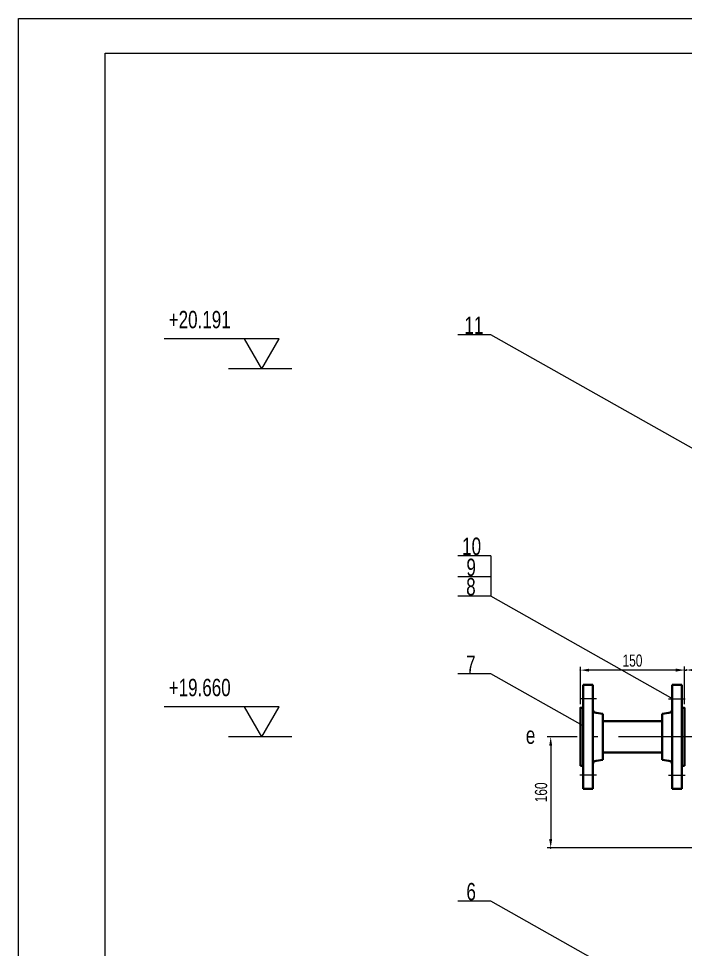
# Model space of a CAD drawing. Header units: millimetres. Extents: x -994 to 3211, y 1613 to 7558.
# Drawn here: x -994 to -33, y 6216 to 7558 of the extents above; entities that cross this region are included whole.
import ezdxf

# ---------------------------------------------------------------- set-up
doc = ezdxf.new("R2010")
doc.units = ezdxf.units.MM
doc.header["$LTSCALE"] = 10
doc.linetypes.add('ACAD_ISO10W100', pattern=[18.7, 12, -3, 0.7, -3])
for name, color, linetype, lineweight in [('中心线', 1, 'ACAD_ISO10W100', 18), ('实线层', 2, 'Continuous', 35), ('标注', 7, 'Continuous', 18), ('细实线', 7, 'Continuous', 18)]:
    doc.layers.add(name, color=color, linetype=linetype, lineweight=lineweight)
doc.styles.add('HGCAD', font='HGCAD.SHX', dxfattribs={"width": 0.75, "bigfont": 'HZTXT.SHX'})
doc.dimstyles.new('HGCAD$0', dxfattribs={"dimtxt": 3.5, "dimasz": 2.5, "dimexe": 1, "dimexo": 1, "dimgap": 1, "dimtad": 1, "dimdec": 1, "dimdsep": 46, "dimtxsty": 'HGCAD', "dimcen": 0, "dimclrd": 130, "dimclre": 130, "dimclrt": 3, "dimadec": 1, "dimazin": 0, "dimtfac": 0.714286, "dimtmove": 0, "dimatfit": 1, "dimfxl": 0, "dimtzin": 0, "dimlwd": -1, "dimlwe": -1, "dimarcsym": 0})

# ---------------------------------------------------------------- blocks, each defined once
blk = doc.blocks.new('HGCAD#HGTFTK~A0Z~HGCAD图框')
at = {"layer": '细实线', "color": 7}
blk.add_lwpolyline([(10, -10), (-831, -10), (-831, 1179), (10, 1179)], close=True, dxfattribs=at)
at = {"layer": '细实线', "color": 2}
blk.add_lwpolyline([(0, 0), (-806, 0), (-806, 1169), (0, 1169)], close=True, dxfattribs=at)
blk = doc.blocks.new('*D48')
at = {"color": 0, "ltscale": 5}
for p in [(-183.8, 6618.2), (-183.8, 6564), (-33.8, 6564)]:
    blk.add_point(p, dxfattribs=at)
at = {"layer": '标注', "color": 130, "ltscale": 5}
for p, q in [((-183.8, 6569), (-183.8, 6623.2)), ((-33.8, 6569), (-33.8, 6623.2))]:
    blk.add_line(p, q, dxfattribs=at)
at = {"layer": '标注', "color": 4, "ltscale": 5}
blk.add_line((-46.3, 6618.2), (-171.3, 6618.2), dxfattribs=at)
for points in [[(-171.3, 6620.3), (-171.3, 6616.1), (-183.8, 6618.2)], [(-46.3, 6620.3), (-46.3, 6616.1), (-33.8, 6618.2)]]:
    blk.add_solid(points, dxfattribs=at)
at = {"layer": '标注', "color": 3, "ltscale": 5, "insert": (-108.8, 6631.9), "char_height": 17.5, "attachment_point": 5, "style": 'HGCAD', "bg_fill": 3, "box_fill_scale": 1.1, "bg_fill_color": 256, "bg_fill_true_color": 13158600, "bg_fill_transparency": 372}
blk.add_mtext('150', dxfattribs=at)
blk = doc.blocks.new('*D49')
at = {"color": 0, "ltscale": 5}
for p in [(-33.8, 6618.2), (-31.3, 6618.4), (-31.3, 6618.4)]:
    blk.add_point(p, dxfattribs=at)
at = {"layer": '标注', "color": 4, "ltscale": 5}
for p, q in [((-46.3, 6618.4), (-58.8, 6618.4)), ((-33.8, 6618.4), (-31.3, 6618.4)), ((-18.8, 6618.4), (25.9, 6618.4))]:
    blk.add_line(p, q, dxfattribs=at)
at = {"layer": '标注', "color": 130, "ltscale": 5}
blk.add_line((-33.8, 6623.2), (-33.8, 6623.4), dxfattribs=at)
at = {"layer": '标注', "color": 4, "ltscale": 5}
for points in [[(-46.3, 6620.5), (-46.3, 6616.3), (-33.8, 6618.4)], [(-18.8, 6620.5), (-18.8, 6616.3), (-31.3, 6618.4)]]:
    blk.add_solid(points, dxfattribs=at)
at = {"layer": '标注', "color": 3, "ltscale": 5, "insert": (9.8, 6632.1), "char_height": 17.5, "attachment_point": 5, "style": 'HGCAD', "bg_fill": 3, "box_fill_scale": 1.1, "bg_fill_color": 256, "bg_fill_true_color": 13158600, "bg_fill_transparency": 637}
blk.add_mtext('2.5', dxfattribs=at)
blk = doc.blocks.new('*D50')
at = {"color": 0, "ltscale": 5}
for p in [(-183.8, 6522), (-226.8, 6362), (69.2, 6362)]:
    blk.add_point(p, dxfattribs=at)
at = {"layer": '标注', "color": 130, "ltscale": 5}
for p, q in [((-188.8, 6522), (-231.8, 6522)), ((64.2, 6362), (-231.8, 6362))]:
    blk.add_line(p, q, dxfattribs=at)
at = {"layer": '标注', "color": 4, "ltscale": 5}
blk.add_line((-226.8, 6509.5), (-226.8, 6374.5), dxfattribs=at)
for points in [[(-228.9, 6509.5), (-224.7, 6509.5), (-226.8, 6522)], [(-228.9, 6374.5), (-224.7, 6374.5), (-226.8, 6362)]]:
    blk.add_solid(points, dxfattribs=at)
at = {"layer": '标注', "color": 3, "ltscale": 5, "insert": (-240.6, 6442), "char_height": 17.5, "attachment_point": 5, "rotation": 90, "style": 'HGCAD', "bg_fill": 3, "box_fill_scale": 1.1, "bg_fill_color": 256, "bg_fill_true_color": 13158600, "bg_fill_transparency": 487}
blk.add_mtext('160', dxfattribs=at)

msp = doc.modelspace()

# ---------------------------------------------------------------- linework, layer by layer
at = {"layer": '中心线', "color": 1, "linetype": 'ACAD_ISO10W100'}
for p, q in [((-160.77, 6577.02), (-184.77, 6577.02)), ((-56.77, 6577.02), (-32.77, 6577.02)), ((-160.77, 6467.02), (-184.77, 6467.02)), ((-56.77, 6467.02), (-32.77, 6467.02))]:
    msp.add_line(p, q, dxfattribs=at)
at = {"layer": '中心线'}
msp.add_line((365.08, 6522.02), (-200.81, 6522.02), dxfattribs=at)
at = {"layer": '实线层'}
for p, q in [((-165.77, 6597.02), (-179.77, 6597.02)), ((-179.77, 6597.02), (-179.77, 6480.02)), ((-165.77, 6597.02), (-165.77, 6482.6)), ((-51.77, 6597.02), (-37.77, 6597.02)), ((-51.77, 6597.02), (-51.77, 6482.6)), ((-37.77, 6597.02), (-37.77, 6480.02)), ((-183.77, 6564.02), (-183.77, 6480.02)), ((-179.77, 6564.02), (-183.77, 6564.02)), ((-183.77, 6564.02), (-183.77, 6480.02)), ((-37.77, 6564.02), (-33.77, 6564.02)), ((-33.77, 6564.02), (-33.77, 6480.02)), ((-33.77, 6564.02), (-33.77, 6480.02)), ((-151.77, 6555.3), (-161.38, 6556.48)), ((-151.77, 6555.3), (-151.77, 6488.74)), ((-65.77, 6555.3), (-56.16, 6556.48)), ((-65.77, 6555.3), (-65.77, 6488.74)), ((-65.77, 6544.52), (-151.77, 6544.52)), ((-65.77, 6499.52), (-151.77, 6499.52)), ((-165.77, 6447.02), (-165.77, 6482.6)), ((-151.77, 6488.74), (-161.38, 6487.56)), ((-65.77, 6488.74), (-56.16, 6487.56)), ((-51.77, 6447.02), (-51.77, 6482.6)), ((-179.77, 6480.02), (-183.77, 6480.02)), ((-179.77, 6447.02), (-179.77, 6480.02)), ((-37.77, 6447.02), (-37.77, 6480.02)), ((-37.77, 6480.02), (-33.77, 6480.02)), ((-165.77, 6447.02), (-179.77, 6447.02)), ((-51.77, 6447.02), (-37.77, 6447.02))]:
    msp.add_line(p, q, dxfattribs=at)
for centre, start, end in [((-160.77, 6561.44), 180, 262.99998), ((-56.77, 6561.44), 277.00002, 0), ((-160.77, 6482.6), 97.00002, 180), ((-56.77, 6482.6), 0, 82.99998)]:
    msp.add_arc(centre, 5, start, end, dxfattribs=at)
at = {"layer": '标注', "ltscale": 5}
for p, q in [((-312.88, 7101.78), (-360.84, 7101.78)), ((140.59, 6845.7), (-312.88, 7101.78)), ((-618.47, 7095.84), (-784.09, 7095.84)), ((-643.47, 7052.53), (-668.47, 7095.84)), ((-643.47, 7052.53), (-618.47, 7095.84)), ((-600.32, 7052.53), (-691.27, 7052.53)), ((-312.88, 6783.1), (-360.84, 6783.1)), ((-312.88, 6783.1), (-312.88, 6724.82)), ((-312.88, 6752.75), (-360.84, 6752.75)), ((-312.88, 6724.82), (-360.84, 6724.82)), ((-312.88, 6613.04), (-360.84, 6613.04)), ((-618.47, 6565.32), (-784.09, 6565.32)), ((-643.47, 6522.02), (-668.47, 6565.32)), ((-643.47, 6522.02), (-618.47, 6565.32)), ((-600.32, 6522.02), (-691.27, 6522.02)), ((-312.88, 6285.17), (-360.84, 6285.17)), ((122.55, 6039.37), (-312.88, 6285.17))]:
    msp.add_line(p, q, dxfattribs=at)

# ---------------------------------------------------------------- block references
at = {"ltscale": 5, "xscale": 5, "yscale": 5, "zscale": 5}
msp.add_blockref('HGCAD#HGTFTK~A0Z~HGCAD图框', (3160.86, 1662.68), dxfattribs=at)

# ---------------------------------------------------------------- texts
at = {"layer": '标注', "ltscale": 5, "char_height": 25, "attachment_point": 1, "style": 'HGCAD'}
for s, insert, width in [('+20.191', (-777.66, 7136.2), 204.162), ('\\pi29.857;11', (-381.04, 7128.02), 74.8588), ('\\pi26.612;10', (-381.04, 6809.34), 74.8588), ('\\pi32.742;9', (-381.04, 6778.98), 74.8588), ('\\pi32.381;8', (-381.04, 6751.05), 74.8588), ('\\pi32.381;7', (-381.04, 6639.28), 74.8588), ('+19.660', (-777.66, 6605.69), 204.162), ('\\pi32.742;6', (-381.04, 6311.4), 74.8588)]:
    msp.add_mtext(s, dxfattribs=dict(at, insert=insert, width=width))

# ---------------------------------------------------------------- next in the draw order: dimensions: what is measured, and where the dimension line sits
at = {"layer": '标注', "ltscale": 5}
dim = msp.add_linear_dim(base=(-183.77, 6618.19), p1=(-33.77, 6564.02), p2=(-183.77, 6564.02), dimstyle='HGCAD$0', override={"dimscale": 5, "dimclrd": 4, "dimtdec": 1}, dxfattribs=at)
dim.commit()
dim.dimension.update_dxf_attribs({"geometry": '*D48', "text_midpoint": (-108.77, 6631.94)})
dim = msp.add_linear_dim(base=(-226.8, 6362.02), p1=(-183.77, 6522.02), p2=(69.23, 6362.02), angle=90, dimstyle='HGCAD$0', override={"dimscale": 5, "dimclrd": 4, "dimtdec": 1}, dxfattribs=at)
dim.commit()
dim.dimension.update_dxf_attribs({"geometry": '*D50', "text_midpoint": (-240.55, 6442.02)})

# ---------------------------------------------------------------- next in the draw order: linework, layer by layer
msp.add_line((-179.77, 6537.89), (-312.88, 6613.04), dxfattribs=at)

# ---------------------------------------------------------------- next in the draw order: texts
at = {"layer": '标注', "ltscale": 5, "insert": (-262.62, 6536.97), "char_height": 25, "width": 45.6536, "attachment_point": 1, "style": 'HGCAD'}
msp.add_mtext('{\\C0;e}', dxfattribs=at)

# ---------------------------------------------------------------- next in the draw order: dimensions: what is measured, and where the dimension line sits
at = {"layer": '标注', "ltscale": 5}
dim = msp.add_linear_dim(base=(-31.27, 6618.39), p1=(-33.77, 6618.19), p2=(-31.27, 6618.39), dimstyle='HGCAD$0', override={"dimscale": 5, "dimclrd": 4, "dimtdec": 1}, dxfattribs=at)
dim.commit()
dim.dimension.update_dxf_attribs({"geometry": '*D49', "text_midpoint": (9.84, 6632.14)})

# ---------------------------------------------------------------- next in the draw order: linework, layer by layer
msp.add_line((-49.92, 6576.36), (-312.88, 6724.82), dxfattribs=at)

doc.saveas('drawing.dxf')
